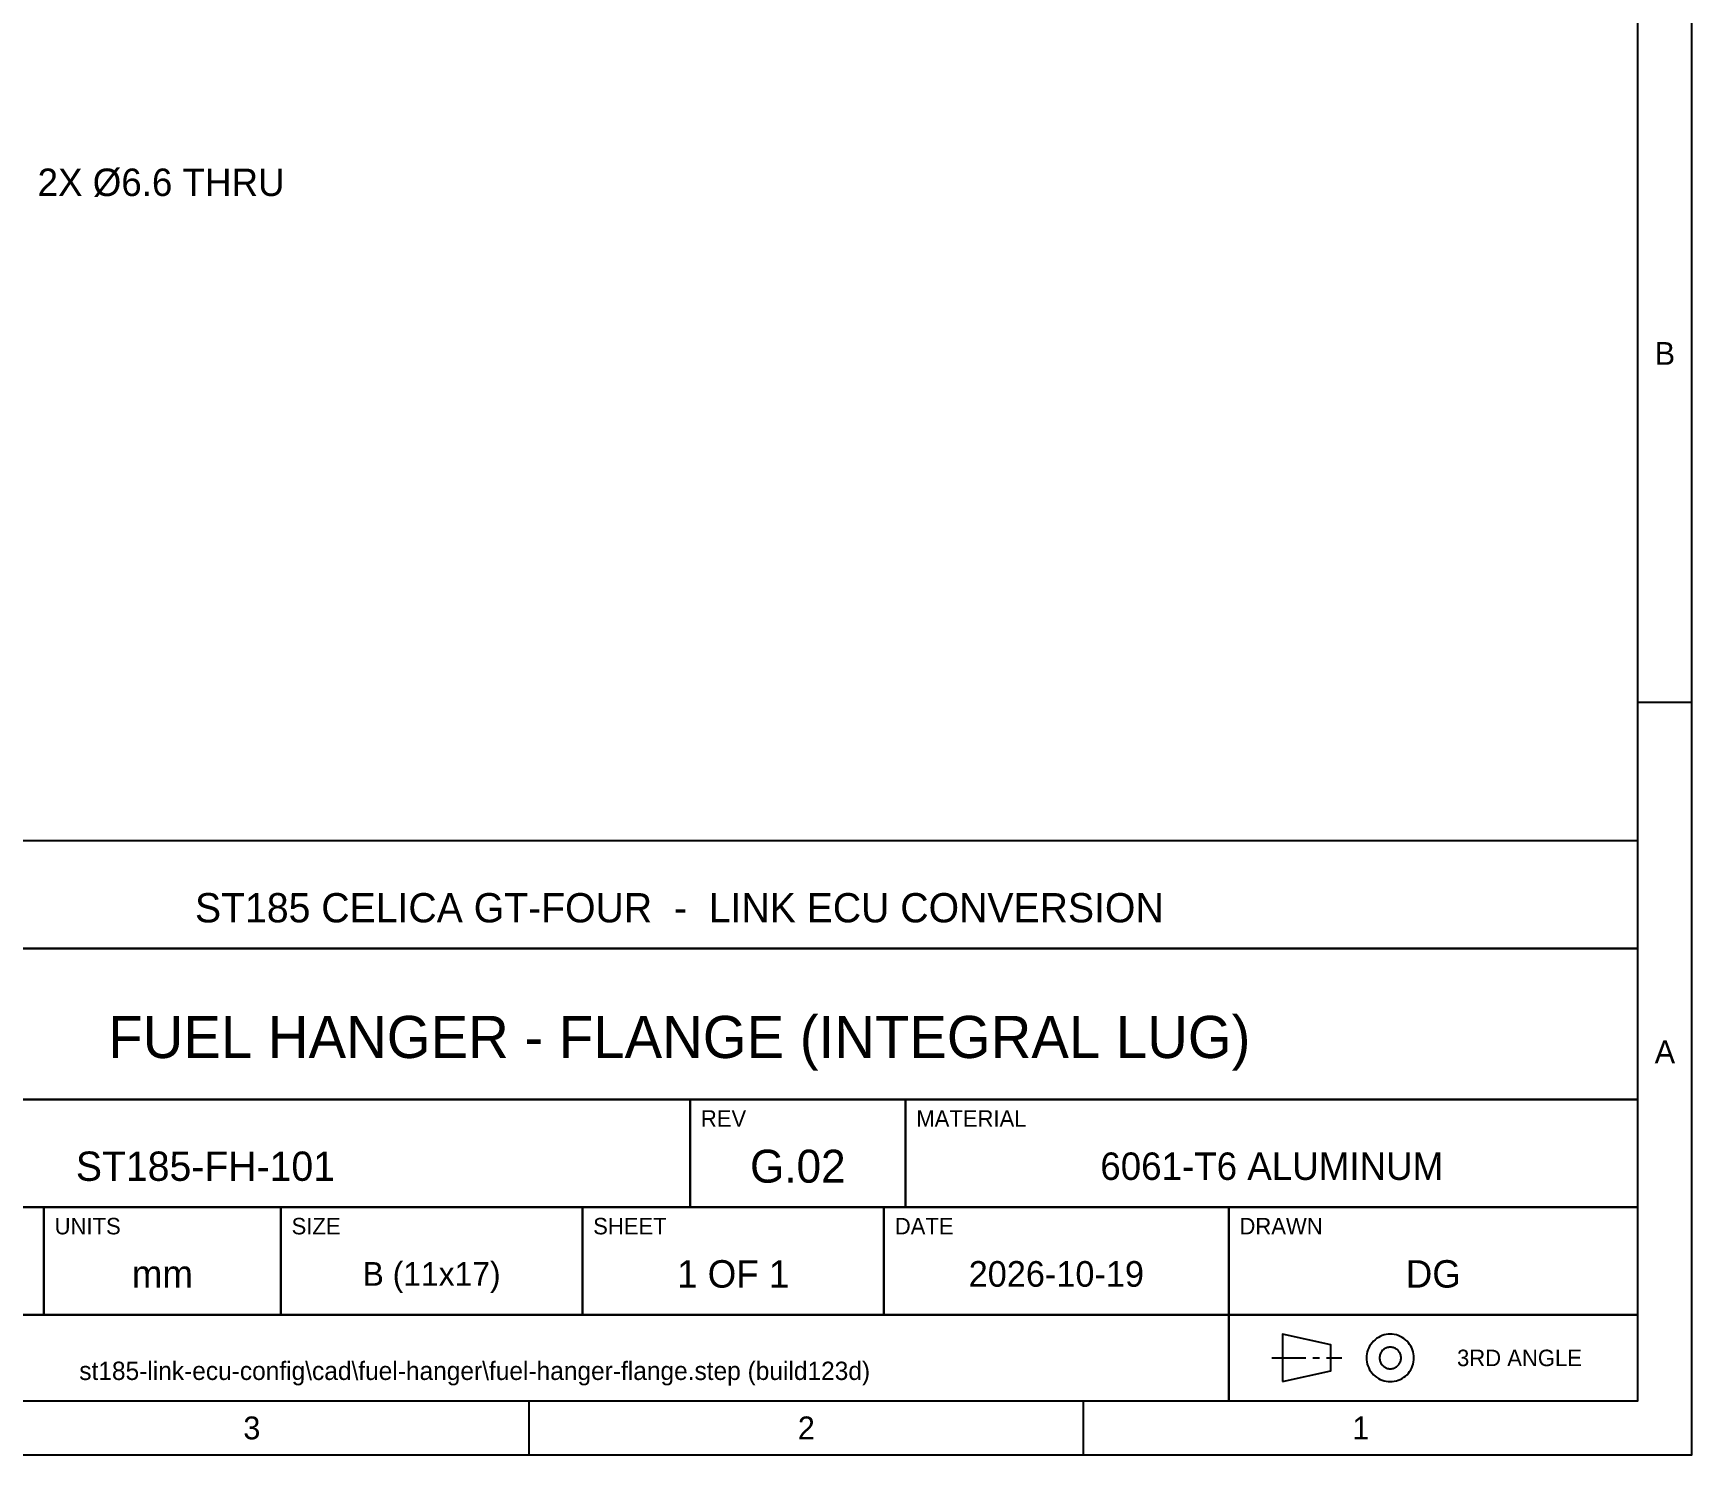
# Model space of a CAD drawing. Header units: millimetres. Extents: x 5 to 427, y 5 to 274.
# Drawn here: x 272.8 to 426.8, y 5 to 137 of the extents above; entities that cross this region are included whole.
import ezdxf
from ezdxf.enums import TextEntityAlignment as Align

# ---------------------------------------------------------------- set-up
doc = ezdxf.new("R2010")
doc.units = ezdxf.units.MM
doc.linetypes.add('CENTER', pattern=[5.08, 3.175, -0.635, 0.635, -0.635])
for name, color, linetype in [('BORDER', 7, 'CONTINUOUS'), ('CENTER', 1, 'CENTER'), ('TEXT', 7, 'Continuous'), ('THIN', 7, 'CONTINUOUS'), ('TITLE', 7, 'CONTINUOUS')]:
    doc.layers.add(name, color=color, linetype=linetype)

msp = doc.modelspace()

# ---------------------------------------------------------------- linework, layer by layer
at = {"layer": 'BORDER'}
msp.add_lwpolyline([(10, 10), (421.8, 10), (421.8, 269.4), (10, 269.4)], close=True, dxfattribs=at)
at = {"layer": 'CENTER'}
msp.add_lwpolyline([(387.8, 14), (394.3, 14)], dxfattribs=at)
at = {"layer": 'THIN'}
for points in [[(5, 5), (426.8, 5), (426.8, 274.4), (5, 274.4)], [(243.8, 52), (421.8, 52), (421.8, 62), (243.8, 62)], [(243.8, 38), (421.8, 38), (421.8, 52), (243.8, 52)], [(243.8, 28), (333.8, 28), (333.8, 38), (243.8, 38)], [(333.8, 28), (353.8, 28), (353.8, 38), (333.8, 38)], [(353.8, 28), (421.8, 28), (421.8, 38), (353.8, 38)], [(243.8, 18), (273.8, 18), (273.8, 28), (243.8, 28)], [(273.8, 18), (295.8, 18), (295.8, 28), (273.8, 28)], [(295.8, 18), (323.8, 18), (323.8, 28), (295.8, 28)], [(323.8, 18), (351.8, 18), (351.8, 28), (323.8, 28)], [(351.8, 18), (383.8, 18), (383.8, 28), (351.8, 28)], [(383.8, 18), (421.8, 18), (421.8, 28), (383.8, 28)], [(243.8, 10), (383.8, 10), (383.8, 18), (243.8, 18)], [(383.8, 10), (421.8, 10), (421.8, 18), (383.8, 18)], [(388.8, 11.8), (393.3, 12.8), (393.3, 15.2), (388.8, 16.2)]]:
    msp.add_lwpolyline(points, close=True, dxfattribs=at)
for points in [[(426.8, 74.85), (421.8, 74.85)], [(401, 14), (400.99, 14.19), (400.97, 14.38), (400.93, 14.57), (400.87, 14.75), (400.79, 14.93), (400.71, 15.1), (400.6, 15.26), (400.49, 15.41), (400.36, 15.56), (400.21, 15.69), (400.06, 15.8), (399.9, 15.91), (399.73, 15.99), (399.55, 16.07), (399.37, 16.13), (399.18, 16.17), (398.99, 16.19), (398.8, 16.2), (398.61, 16.19), (398.42, 16.17), (398.23, 16.13), (398.05, 16.07), (397.87, 15.99), (397.7, 15.91), (397.54, 15.8), (397.39, 15.69), (397.24, 15.56), (397.11, 15.41), (397, 15.26), (396.89, 15.1), (396.81, 14.93), (396.73, 14.75), (396.67, 14.57), (396.63, 14.38), (396.61, 14.19), (396.6, 14), (396.61, 13.81), (396.63, 13.62), (396.67, 13.43), (396.73, 13.25), (396.81, 13.07), (396.89, 12.9), (397, 12.74), (397.11, 12.59), (397.24, 12.44), (397.39, 12.31), (397.54, 12.2), (397.7, 12.09), (397.87, 12.01), (398.05, 11.93), (398.23, 11.87), (398.42, 11.83), (398.61, 11.81), (398.8, 11.8), (398.99, 11.81), (399.18, 11.83), (399.37, 11.87), (399.55, 11.93), (399.73, 12.01), (399.9, 12.09), (400.06, 12.2), (400.21, 12.31), (400.36, 12.44), (400.49, 12.59), (400.6, 12.74), (400.71, 12.9), (400.79, 13.07), (400.87, 13.25), (400.93, 13.43), (400.97, 13.62), (400.99, 13.81), (401, 14)], [(399.8, 14), (399.8, 14.09), (399.78, 14.17), (399.77, 14.26), (399.74, 14.34), (399.71, 14.42), (399.67, 14.5), (399.62, 14.57), (399.57, 14.64), (399.51, 14.71), (399.44, 14.77), (399.37, 14.82), (399.3, 14.87), (399.22, 14.91), (399.14, 14.94), (399.06, 14.97), (398.97, 14.98), (398.89, 15), (398.8, 15), (398.71, 15), (398.63, 14.98), (398.54, 14.97), (398.46, 14.94), (398.38, 14.91), (398.3, 14.87), (398.23, 14.82), (398.16, 14.77), (398.09, 14.71), (398.03, 14.64), (397.98, 14.57), (397.93, 14.5), (397.89, 14.42), (397.86, 14.34), (397.83, 14.26), (397.82, 14.17), (397.8, 14.09), (397.8, 14), (397.8, 13.91), (397.82, 13.83), (397.83, 13.74), (397.86, 13.66), (397.89, 13.58), (397.93, 13.5), (397.98, 13.43), (398.03, 13.36), (398.09, 13.29), (398.16, 13.23), (398.23, 13.18), (398.3, 13.13), (398.38, 13.09), (398.46, 13.06), (398.54, 13.03), (398.63, 13.02), (398.71, 13), (398.8, 13), (398.89, 13), (398.97, 13.02), (399.06, 13.03), (399.14, 13.06), (399.22, 13.09), (399.3, 13.13), (399.37, 13.18), (399.44, 13.23), (399.51, 13.29), (399.57, 13.36), (399.62, 13.43), (399.67, 13.5), (399.71, 13.58), (399.74, 13.66), (399.77, 13.74), (399.78, 13.83), (399.8, 13.91), (399.8, 14)], [(318.85, 5), (318.85, 10)], [(370.32, 5), (370.32, 10)]]:
    msp.add_lwpolyline(points, dxfattribs=at)
at = {"layer": 'TITLE'}
msp.add_lwpolyline([(243.8, 10), (421.8, 10), (421.8, 62), (243.8, 62)], close=True, dxfattribs=at)

# ---------------------------------------------------------------- texts
at = {"layer": 'TEXT'}
msp.add_text('2X %%c6.6 THRU', height=2.55, dxfattribs=at).set_placement((273.22, 123.16), align=Align.MIDDLE_LEFT)
for s, height, p in [('B', 2.12, (424.3, 107.27)), ('ST185 CELICA GT-FOUR  -  LINK ECU CONVERSION', 2.72, (332.8, 55.8)), ('FUEL HANGER - FLANGE (INTEGRAL LUG)', 3.91, (332.8, 43.8)), ('A', 2.12, (424.3, 42.42)), ('ST185-FH-101', 2.72, (288.8, 31.8)), ('G.02', 3.06, (343.8, 31.8)), ('6061-T6 ALUMINUM', 2.55, (387.8, 31.8)), ('1 OF 1', 2.55, (337.8, 21.8)), ('DG', 2.55, (402.8, 21.8)), ('mm', 2.55, (284.8, 21.8)), ('B (11x17)', 2.21, (309.8, 21.8)), ('2026-10-19', 2.38, (367.8, 21.8)), ('3RD ANGLE', 1.53, (410.8, 14)), ('st185-link-ecu-config\\cad\\fuel-hanger\\fuel-hanger-flange.step (build123d)', 1.7, (313.8, 12.8)), ('3', 2.12, (293.11, 7.5)), ('2', 2.12, (344.59, 7.5)), ('1', 2.12, (396.06, 7.5))]:
    msp.add_text(s, height=height, dxfattribs=at).set_placement(p, align=Align.MIDDLE_CENTER)
for s, p in [('REV', (334.8, 37)), ('MATERIAL', (354.8, 37)), ('UNITS', (274.8, 27)), ('SIZE', (296.8, 27)), ('SHEET', (324.8, 27)), ('DATE', (352.8, 27)), ('DRAWN', (384.8, 27))]:
    msp.add_text(s, height=1.53, dxfattribs=at).set_placement(p, align=Align.TOP_LEFT)

doc.saveas('drawing.dxf')
